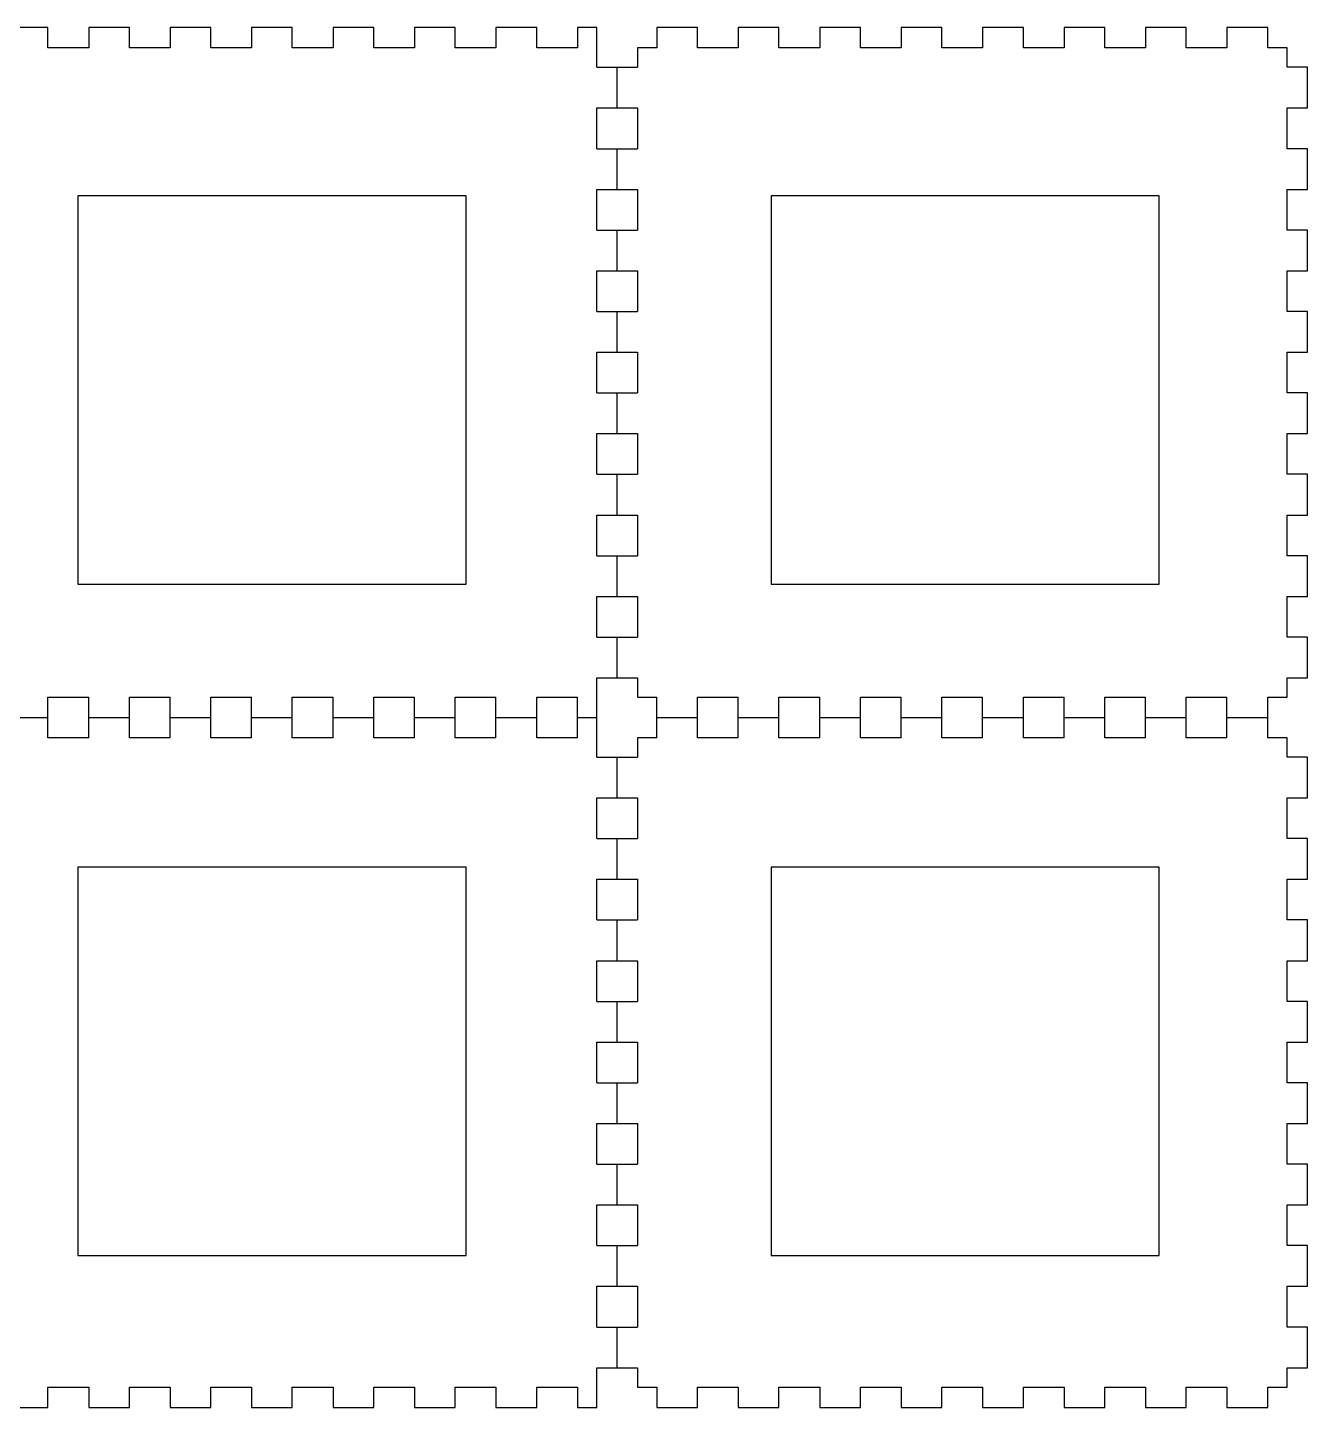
# Model space of a CAD drawing. Extents: x -152 to 152, y -102 to 102.
# Drawn here: x -36 to 152.4, y -101.6 to 101.6 of the extents above; entities that cross this region are included whole.
import ezdxf

# ---------------------------------------------------------------- set-up
doc = ezdxf.new("R2010")
doc.units = 0
for name, color, linetype in [('BOTTOM_OUTSIDECUTPATH', 7, 'CONTINUOUS'), ('LAYER_1', 7, 'CONTINUOUS'), ('LEFT_OUTSIDECUTPATH', 7, 'CONTINUOUS'), ('RIGHT_OUTSIDECUTPATH', 7, 'CONTINUOUS'), ('TOP_OUTSIDECUTPATH', 7, 'CONTINUOUS')]:
    doc.layers.add(name, color=color, linetype=linetype)

msp = doc.modelspace()

# ---------------------------------------------------------------- linework, layer by layer
at = {"layer": 'BOTTOM_OUTSIDECUTPATH'}
for points in [[(62.6364, 101.6), (62.6364, 101.6), (56.642, 101.6), (56.642, 101.6)], [(56.642, 101.6), (56.642, 101.6), (56.642, 98.6028), (56.642, 98.6028)], [(62.6364, 98.6028), (62.6364, 98.6028), (62.6364, 101.6), (62.6364, 101.6)], [(74.6252, 101.6), (74.6252, 101.6), (68.6308, 101.6), (68.6308, 101.6)], [(68.6308, 101.6), (68.6308, 101.6), (68.6308, 98.6028), (68.6308, 98.6028)], [(74.6252, 98.6028), (74.6252, 98.6028), (74.6252, 101.6), (74.6252, 101.6)], [(86.614, 101.6), (86.614, 101.6), (80.6196, 101.6), (80.6196, 101.6)], [(80.6196, 101.6), (80.6196, 101.6), (80.6196, 98.6028), (80.6196, 98.6028)], [(86.614, 98.6028), (86.614, 98.6028), (86.614, 101.6), (86.614, 101.6)], [(98.6028, 101.6), (98.6028, 101.6), (92.6084, 101.6), (92.6084, 101.6)], [(92.6084, 101.6), (92.6084, 101.6), (92.6084, 98.6028), (92.6084, 98.6028)], [(98.6028, 98.6028), (98.6028, 98.6028), (98.6028, 101.6), (98.6028, 101.6)], [(110.5916, 101.6), (110.5916, 101.6), (104.5972, 101.6), (104.5972, 101.6)], [(104.5972, 101.6), (104.5972, 101.6), (104.5972, 98.6028), (104.5972, 98.6028)], [(110.5916, 98.6028), (110.5916, 98.6028), (110.5916, 101.6), (110.5916, 101.6)], [(122.5804, 101.6), (122.5804, 101.6), (116.586, 101.6), (116.586, 101.6)], [(116.586, 101.6), (116.586, 101.6), (116.586, 98.6028), (116.586, 98.6028)], [(122.5804, 98.6028), (122.5804, 98.6028), (122.5804, 101.6), (122.5804, 101.6)], [(134.5692, 101.6), (134.5692, 101.6), (128.5748, 101.6), (128.5748, 101.6)], [(128.5748, 101.6), (128.5748, 101.6), (128.5748, 98.6028), (128.5748, 98.6028)], [(134.5692, 98.6028), (134.5692, 98.6028), (134.5692, 101.6), (134.5692, 101.6)], [(146.558, 101.6), (146.558, 101.6), (140.5636, 101.6), (140.5636, 101.6)], [(140.5636, 101.6), (140.5636, 101.6), (140.5636, 98.6028), (140.5636, 98.6028)], [(146.558, 98.6028), (146.558, 98.6028), (146.558, 101.6), (146.558, 101.6)], [(53.7972, 98.6028), (53.7972, 98.6028), (53.7972, 95.758), (53.7972, 95.758)], [(56.642, 98.6028), (56.642, 98.6028), (53.7972, 98.6028), (53.7972, 98.6028)], [(68.6308, 98.6028), (68.6308, 98.6028), (62.6364, 98.6028), (62.6364, 98.6028)], [(80.6196, 98.6028), (80.6196, 98.6028), (74.6252, 98.6028), (74.6252, 98.6028)], [(92.6084, 98.6028), (92.6084, 98.6028), (86.614, 98.6028), (86.614, 98.6028)], [(104.5972, 98.6028), (104.5972, 98.6028), (98.6028, 98.6028), (98.6028, 98.6028)], [(116.586, 98.6028), (116.586, 98.6028), (110.5916, 98.6028), (110.5916, 98.6028)], [(128.5748, 98.6028), (128.5748, 98.6028), (122.5804, 98.6028), (122.5804, 98.6028)], [(140.5636, 98.6028), (140.5636, 98.6028), (134.5692, 98.6028), (134.5692, 98.6028)], [(149.4028, 98.6028), (149.4028, 98.6028), (146.558, 98.6028), (146.558, 98.6028)], [(149.4028, 95.758), (149.4028, 95.758), (149.4028, 98.6028), (149.4028, 98.6028)], [(152.4, 95.758), (152.4, 95.758), (149.4028, 95.758), (149.4028, 95.758)], [(152.4, 89.7636), (152.4, 89.7636), (152.4, 95.758), (152.4, 95.758)], [(53.7972, 89.7636), (53.7972, 89.7636), (53.7972, 83.7692), (53.7972, 83.7692)], [(149.4028, 83.7692), (149.4028, 83.7692), (149.4028, 89.7636), (149.4028, 89.7636)], [(149.4028, 89.7636), (149.4028, 89.7636), (152.4, 89.7636), (152.4, 89.7636)], [(152.4, 83.7692), (152.4, 83.7692), (149.4028, 83.7692), (149.4028, 83.7692)], [(152.4, 77.7748), (152.4, 77.7748), (152.4, 83.7692), (152.4, 83.7692)], [(53.7972, 77.7748), (53.7972, 77.7748), (53.7972, 71.7804), (53.7972, 71.7804)], [(149.4028, 71.7804), (149.4028, 71.7804), (149.4028, 77.7748), (149.4028, 77.7748)], [(149.4028, 77.7748), (149.4028, 77.7748), (152.4, 77.7748), (152.4, 77.7748)], [(152.4, 71.7804), (152.4, 71.7804), (149.4028, 71.7804), (149.4028, 71.7804)], [(152.4, 65.786), (152.4, 65.786), (152.4, 71.7804), (152.4, 71.7804)], [(53.7972, 65.786), (53.7972, 65.786), (53.7972, 59.7916), (53.7972, 59.7916)], [(149.4028, 59.7916), (149.4028, 59.7916), (149.4028, 65.786), (149.4028, 65.786)], [(149.4028, 65.786), (149.4028, 65.786), (152.4, 65.786), (152.4, 65.786)], [(152.4, 59.7916), (152.4, 59.7916), (149.4028, 59.7916), (149.4028, 59.7916)], [(152.4, 53.7972), (152.4, 53.7972), (152.4, 59.7916), (152.4, 59.7916)], [(53.7972, 53.7972), (53.7972, 53.7972), (53.7972, 47.8028), (53.7972, 47.8028)], [(149.4028, 47.8028), (149.4028, 47.8028), (149.4028, 53.7972), (149.4028, 53.7972)], [(149.4028, 53.7972), (149.4028, 53.7972), (152.4, 53.7972), (152.4, 53.7972)], [(152.4, 47.8028), (152.4, 47.8028), (149.4028, 47.8028), (149.4028, 47.8028)], [(152.4, 41.8084), (152.4, 41.8084), (152.4, 47.8028), (152.4, 47.8028)], [(53.7972, 41.8084), (53.7972, 41.8084), (53.7972, 35.814), (53.7972, 35.814)], [(149.4028, 35.814), (149.4028, 35.814), (149.4028, 41.8084), (149.4028, 41.8084)], [(149.4028, 41.8084), (149.4028, 41.8084), (152.4, 41.8084), (152.4, 41.8084)], [(152.4, 35.814), (152.4, 35.814), (149.4028, 35.814), (149.4028, 35.814)], [(152.4, 29.8196), (152.4, 29.8196), (152.4, 35.814), (152.4, 35.814)], [(53.7972, 29.8196), (53.7972, 29.8196), (53.7972, 23.8252), (53.7972, 23.8252)], [(149.4028, 23.8252), (149.4028, 23.8252), (149.4028, 29.8196), (149.4028, 29.8196)], [(149.4028, 29.8196), (149.4028, 29.8196), (152.4, 29.8196), (152.4, 29.8196)], [(152.4, 23.8252), (152.4, 23.8252), (149.4028, 23.8252), (149.4028, 23.8252)], [(152.4, 17.8308), (152.4, 17.8308), (152.4, 23.8252), (152.4, 23.8252)], [(53.7972, 17.8308), (53.7972, 17.8308), (53.7972, 11.8364), (53.7972, 11.8364)], [(149.4028, 11.8364), (149.4028, 11.8364), (149.4028, 17.8308), (149.4028, 17.8308)], [(149.4028, 17.8308), (149.4028, 17.8308), (152.4, 17.8308), (152.4, 17.8308)], [(152.4, 11.8364), (152.4, 11.8364), (149.4028, 11.8364), (149.4028, 11.8364)], [(152.4, 5.842), (152.4, 5.842), (152.4, 11.8364), (152.4, 11.8364)], [(53.7972, 5.842), (53.7972, 5.842), (53.7972, 2.9972), (53.7972, 2.9972)], [(149.4028, 2.9972), (149.4028, 2.9972), (149.4028, 5.842), (149.4028, 5.842)], [(149.4028, 5.842), (149.4028, 5.842), (152.4, 5.842), (152.4, 5.842)], [(53.7972, 2.9972), (53.7972, 2.9972), (56.642, 2.9972), (56.642, 2.9972)], [(62.6364, 2.9972), (62.6364, 2.9972), (68.6308, 2.9972), (68.6308, 2.9972)], [(74.6252, 2.9972), (74.6252, 2.9972), (80.6196, 2.9972), (80.6196, 2.9972)], [(86.614, 2.9972), (86.614, 2.9972), (92.6084, 2.9972), (92.6084, 2.9972)], [(98.6028, 2.9972), (98.6028, 2.9972), (104.5972, 2.9972), (104.5972, 2.9972)], [(110.5916, 2.9972), (110.5916, 2.9972), (116.586, 2.9972), (116.586, 2.9972)], [(122.5804, 2.9972), (122.5804, 2.9972), (128.5748, 2.9972), (128.5748, 2.9972)], [(134.5692, 2.9972), (134.5692, 2.9972), (140.5636, 2.9972), (140.5636, 2.9972)], [(146.558, 2.9972), (146.558, 2.9972), (149.4028, 2.9972), (149.4028, 2.9972)]]:
    msp.add_open_spline(points, degree=3, dxfattribs=at)
at = {"layer": 'LAYER_1', "color": 250}
for points in [[(-28.571, 19.6591), (28.579, 19.6591), (28.579, 76.8091), (-28.571, 76.8091), (-28.571, 19.6591)], [(73.4524, 19.6591), (130.6024, 19.6591), (130.6024, 76.8091), (73.4524, 76.8091), (73.4524, 19.6591)], [(-28.571, -79.2101), (28.579, -79.2101), (28.579, -22.0601), (-28.571, -22.0601), (-28.571, -79.2101)], [(73.4524, -79.2101), (130.6024, -79.2101), (130.6024, -22.0601), (73.4524, -22.0601), (73.4524, -79.2101)]]:
    msp.add_lwpolyline(points, close=True, dxfattribs=at)
at = {"layer": 'LEFT_OUTSIDECUTPATH'}
for points in [[(47.8028, -5.842), (47.8028, -5.842), (47.8028, 5.842), (47.8028, 5.842)], [(-32.9692, -2.9972), (-32.9692, -2.9972), (-32.9692, 2.9972), (-32.9692, 2.9972)], [(-26.9748, -2.9972), (-26.9748, -2.9972), (-26.9748, 2.9972), (-26.9748, 2.9972)], [(-20.9804, -2.9972), (-20.9804, -2.9972), (-20.9804, 2.9972), (-20.9804, 2.9972)], [(-14.986, -2.9972), (-14.986, -2.9972), (-14.986, 2.9972), (-14.986, 2.9972)], [(-8.9916, -2.9972), (-8.9916, -2.9972), (-8.9916, 2.9972), (-8.9916, 2.9972)], [(-2.9972, -2.9972), (-2.9972, -2.9972), (-2.9972, 2.9972), (-2.9972, 2.9972)], [(2.9972, -2.9972), (2.9972, -2.9972), (2.9972, 2.9972), (2.9972, 2.9972)], [(8.9916, -2.9972), (8.9916, -2.9972), (8.9916, 2.9972), (8.9916, 2.9972)], [(14.986, -2.9972), (14.986, -2.9972), (14.986, 2.9972), (14.986, 2.9972)], [(20.9804, -2.9972), (20.9804, -2.9972), (20.9804, 2.9972), (20.9804, 2.9972)], [(26.9748, -2.9972), (26.9748, -2.9972), (26.9748, 2.9972), (26.9748, 2.9972)], [(32.9692, -2.9972), (32.9692, -2.9972), (32.9692, 2.9972), (32.9692, 2.9972)], [(38.9636, -2.9972), (38.9636, -2.9972), (38.9636, 2.9972), (38.9636, 2.9972)], [(44.958, -2.9972), (44.958, -2.9972), (44.958, 2.9972), (44.958, 2.9972)], [(-38.9636, 0), (-38.9636, 0), (-32.9692, 0), (-32.9692, 0)], [(-26.9748, 0), (-26.9748, 0), (-20.9804, 0), (-20.9804, 0)], [(-14.986, 0), (-14.986, 0), (-8.9916, 0), (-8.9916, 0)], [(-2.9972, 0), (-2.9972, 0), (2.9972, 0), (2.9972, 0)], [(8.9916, 0), (8.9916, 0), (14.986, 0), (14.986, 0)], [(20.9804, 0), (20.9804, 0), (26.9748, 0), (26.9748, 0)], [(32.9692, 0), (32.9692, 0), (38.9636, 0), (38.9636, 0)], [(44.958, 0), (44.958, 0), (47.8028, 0), (47.8028, 0)], [(-26.9748, -2.9972), (-26.9748, -2.9972), (-32.9692, -2.9972), (-32.9692, -2.9972)], [(-14.986, -2.9972), (-14.986, -2.9972), (-20.9804, -2.9972), (-20.9804, -2.9972)], [(-2.9972, -2.9972), (-2.9972, -2.9972), (-8.9916, -2.9972), (-8.9916, -2.9972)], [(8.9916, -2.9972), (8.9916, -2.9972), (2.9972, -2.9972), (2.9972, -2.9972)], [(20.9804, -2.9972), (20.9804, -2.9972), (14.986, -2.9972), (14.986, -2.9972)], [(32.9692, -2.9972), (32.9692, -2.9972), (26.9748, -2.9972), (26.9748, -2.9972)], [(44.958, -2.9972), (44.958, -2.9972), (38.9636, -2.9972), (38.9636, -2.9972)], [(47.8028, -5.842), (47.8028, -5.842), (53.7972, -5.842), (53.7972, -5.842)], [(50.8, -11.8364), (50.8, -11.8364), (50.8, -5.842), (50.8, -5.842)], [(47.8028, -17.8308), (47.8028, -17.8308), (47.8028, -11.8364), (47.8028, -11.8364)], [(47.8028, -11.8364), (47.8028, -11.8364), (53.7972, -11.8364), (53.7972, -11.8364)], [(47.8028, -17.8308), (47.8028, -17.8308), (53.7972, -17.8308), (53.7972, -17.8308)], [(50.8, -23.8252), (50.8, -23.8252), (50.8, -17.8308), (50.8, -17.8308)], [(47.8028, -29.8196), (47.8028, -29.8196), (47.8028, -23.8252), (47.8028, -23.8252)], [(47.8028, -23.8252), (47.8028, -23.8252), (53.7972, -23.8252), (53.7972, -23.8252)], [(47.8028, -29.8196), (47.8028, -29.8196), (53.7972, -29.8196), (53.7972, -29.8196)], [(50.8, -35.814), (50.8, -35.814), (50.8, -29.8196), (50.8, -29.8196)], [(47.8028, -41.8084), (47.8028, -41.8084), (47.8028, -35.814), (47.8028, -35.814)], [(47.8028, -35.814), (47.8028, -35.814), (53.7972, -35.814), (53.7972, -35.814)], [(47.8028, -41.8084), (47.8028, -41.8084), (53.7972, -41.8084), (53.7972, -41.8084)], [(50.8, -47.8028), (50.8, -47.8028), (50.8, -41.8084), (50.8, -41.8084)], [(47.8028, -53.7972), (47.8028, -53.7972), (47.8028, -47.8028), (47.8028, -47.8028)], [(47.8028, -47.8028), (47.8028, -47.8028), (53.7972, -47.8028), (53.7972, -47.8028)], [(47.8028, -53.7972), (47.8028, -53.7972), (53.7972, -53.7972), (53.7972, -53.7972)], [(50.8, -59.7916), (50.8, -59.7916), (50.8, -53.7972), (50.8, -53.7972)], [(47.8028, -65.786), (47.8028, -65.786), (47.8028, -59.7916), (47.8028, -59.7916)], [(47.8028, -59.7916), (47.8028, -59.7916), (53.7972, -59.7916), (53.7972, -59.7916)], [(47.8028, -65.786), (47.8028, -65.786), (53.7972, -65.786), (53.7972, -65.786)], [(50.8, -71.7804), (50.8, -71.7804), (50.8, -65.786), (50.8, -65.786)], [(47.8028, -77.7748), (47.8028, -77.7748), (47.8028, -71.7804), (47.8028, -71.7804)], [(47.8028, -71.7804), (47.8028, -71.7804), (53.7972, -71.7804), (53.7972, -71.7804)], [(47.8028, -77.7748), (47.8028, -77.7748), (53.7972, -77.7748), (53.7972, -77.7748)], [(50.8, -83.7692), (50.8, -83.7692), (50.8, -77.7748), (50.8, -77.7748)], [(47.8028, -89.7636), (47.8028, -89.7636), (47.8028, -83.7692), (47.8028, -83.7692)], [(47.8028, -83.7692), (47.8028, -83.7692), (53.7972, -83.7692), (53.7972, -83.7692)], [(47.8028, -89.7636), (47.8028, -89.7636), (53.7972, -89.7636), (53.7972, -89.7636)], [(50.8, -95.758), (50.8, -95.758), (50.8, -89.7636), (50.8, -89.7636)], [(47.8028, -101.6), (47.8028, -101.6), (47.8028, -95.758), (47.8028, -95.758)], [(47.8028, -95.758), (47.8028, -95.758), (53.7972, -95.758), (53.7972, -95.758)], [(-32.9692, -101.6), (-32.9692, -101.6), (-32.9692, -98.6028), (-32.9692, -98.6028)], [(-32.9692, -98.6028), (-32.9692, -98.6028), (-26.9748, -98.6028), (-26.9748, -98.6028)], [(-26.9748, -98.6028), (-26.9748, -98.6028), (-26.9748, -101.6), (-26.9748, -101.6)], [(-20.9804, -101.6), (-20.9804, -101.6), (-20.9804, -98.6028), (-20.9804, -98.6028)], [(-20.9804, -98.6028), (-20.9804, -98.6028), (-14.986, -98.6028), (-14.986, -98.6028)], [(-14.986, -98.6028), (-14.986, -98.6028), (-14.986, -101.6), (-14.986, -101.6)], [(-8.9916, -101.6), (-8.9916, -101.6), (-8.9916, -98.6028), (-8.9916, -98.6028)], [(-8.9916, -98.6028), (-8.9916, -98.6028), (-2.9972, -98.6028), (-2.9972, -98.6028)], [(-2.9972, -98.6028), (-2.9972, -98.6028), (-2.9972, -101.6), (-2.9972, -101.6)], [(2.9972, -101.6), (2.9972, -101.6), (2.9972, -98.6028), (2.9972, -98.6028)], [(2.9972, -98.6028), (2.9972, -98.6028), (8.9916, -98.6028), (8.9916, -98.6028)], [(8.9916, -98.6028), (8.9916, -98.6028), (8.9916, -101.6), (8.9916, -101.6)], [(14.986, -101.6), (14.986, -101.6), (14.986, -98.6028), (14.986, -98.6028)], [(14.986, -98.6028), (14.986, -98.6028), (20.9804, -98.6028), (20.9804, -98.6028)], [(20.9804, -98.6028), (20.9804, -98.6028), (20.9804, -101.6), (20.9804, -101.6)], [(26.9748, -101.6), (26.9748, -101.6), (26.9748, -98.6028), (26.9748, -98.6028)], [(26.9748, -98.6028), (26.9748, -98.6028), (32.9692, -98.6028), (32.9692, -98.6028)], [(32.9692, -98.6028), (32.9692, -98.6028), (32.9692, -101.6), (32.9692, -101.6)], [(38.9636, -101.6), (38.9636, -101.6), (38.9636, -98.6028), (38.9636, -98.6028)], [(38.9636, -98.6028), (38.9636, -98.6028), (44.958, -98.6028), (44.958, -98.6028)], [(44.958, -98.6028), (44.958, -98.6028), (44.958, -101.6), (44.958, -101.6)], [(-38.9636, -101.6), (-38.9636, -101.6), (-32.9692, -101.6), (-32.9692, -101.6)], [(-26.9748, -101.6), (-26.9748, -101.6), (-20.9804, -101.6), (-20.9804, -101.6)], [(-14.986, -101.6), (-14.986, -101.6), (-8.9916, -101.6), (-8.9916, -101.6)], [(-2.9972, -101.6), (-2.9972, -101.6), (2.9972, -101.6), (2.9972, -101.6)], [(8.9916, -101.6), (8.9916, -101.6), (14.986, -101.6), (14.986, -101.6)], [(20.9804, -101.6), (20.9804, -101.6), (26.9748, -101.6), (26.9748, -101.6)], [(32.9692, -101.6), (32.9692, -101.6), (38.9636, -101.6), (38.9636, -101.6)], [(44.958, -101.6), (44.958, -101.6), (47.8028, -101.6), (47.8028, -101.6)]]:
    msp.add_open_spline(points, degree=3, dxfattribs=at)
at = {"layer": 'RIGHT_OUTSIDECUTPATH'}
for points in [[(-32.9692, 101.6), (-32.9692, 101.6), (-38.9636, 101.6), (-38.9636, 101.6)], [(-32.9692, 98.6028), (-32.9692, 98.6028), (-32.9692, 101.6), (-32.9692, 101.6)], [(-20.9804, 101.6), (-20.9804, 101.6), (-26.9748, 101.6), (-26.9748, 101.6)], [(-26.9748, 101.6), (-26.9748, 101.6), (-26.9748, 98.6028), (-26.9748, 98.6028)], [(-20.9804, 98.6028), (-20.9804, 98.6028), (-20.9804, 101.6), (-20.9804, 101.6)], [(-8.9916, 101.6), (-8.9916, 101.6), (-14.986, 101.6), (-14.986, 101.6)], [(-14.986, 101.6), (-14.986, 101.6), (-14.986, 98.6028), (-14.986, 98.6028)], [(-8.9916, 98.6028), (-8.9916, 98.6028), (-8.9916, 101.6), (-8.9916, 101.6)], [(2.9972, 101.6), (2.9972, 101.6), (-2.9972, 101.6), (-2.9972, 101.6)], [(-2.9972, 101.6), (-2.9972, 101.6), (-2.9972, 98.6028), (-2.9972, 98.6028)], [(2.9972, 98.6028), (2.9972, 98.6028), (2.9972, 101.6), (2.9972, 101.6)], [(14.986, 101.6), (14.986, 101.6), (8.9916, 101.6), (8.9916, 101.6)], [(8.9916, 101.6), (8.9916, 101.6), (8.9916, 98.6028), (8.9916, 98.6028)], [(14.986, 98.6028), (14.986, 98.6028), (14.986, 101.6), (14.986, 101.6)], [(26.9748, 101.6), (26.9748, 101.6), (20.9804, 101.6), (20.9804, 101.6)], [(20.9804, 101.6), (20.9804, 101.6), (20.9804, 98.6028), (20.9804, 98.6028)], [(26.9748, 98.6028), (26.9748, 98.6028), (26.9748, 101.6), (26.9748, 101.6)], [(38.9636, 101.6), (38.9636, 101.6), (32.9692, 101.6), (32.9692, 101.6)], [(32.9692, 101.6), (32.9692, 101.6), (32.9692, 98.6028), (32.9692, 98.6028)], [(38.9636, 98.6028), (38.9636, 98.6028), (38.9636, 101.6), (38.9636, 101.6)], [(47.8028, 101.6), (47.8028, 101.6), (44.958, 101.6), (44.958, 101.6)], [(44.958, 101.6), (44.958, 101.6), (44.958, 98.6028), (44.958, 98.6028)], [(47.8028, 95.758), (47.8028, 95.758), (47.8028, 101.6), (47.8028, 101.6)], [(-26.9748, 98.6028), (-26.9748, 98.6028), (-32.9692, 98.6028), (-32.9692, 98.6028)], [(-14.986, 98.6028), (-14.986, 98.6028), (-20.9804, 98.6028), (-20.9804, 98.6028)], [(-2.9972, 98.6028), (-2.9972, 98.6028), (-8.9916, 98.6028), (-8.9916, 98.6028)], [(8.9916, 98.6028), (8.9916, 98.6028), (2.9972, 98.6028), (2.9972, 98.6028)], [(20.9804, 98.6028), (20.9804, 98.6028), (14.986, 98.6028), (14.986, 98.6028)], [(32.9692, 98.6028), (32.9692, 98.6028), (26.9748, 98.6028), (26.9748, 98.6028)], [(44.958, 98.6028), (44.958, 98.6028), (38.9636, 98.6028), (38.9636, 98.6028)], [(47.8028, 95.758), (47.8028, 95.758), (53.7972, 95.758), (53.7972, 95.758)], [(50.8, 89.7636), (50.8, 89.7636), (50.8, 95.758), (50.8, 95.758)], [(47.8028, 83.7692), (47.8028, 83.7692), (47.8028, 89.7636), (47.8028, 89.7636)], [(47.8028, 89.7636), (47.8028, 89.7636), (53.7972, 89.7636), (53.7972, 89.7636)], [(47.8028, 83.7692), (47.8028, 83.7692), (53.7972, 83.7692), (53.7972, 83.7692)], [(50.8, 77.7748), (50.8, 77.7748), (50.8, 83.7692), (50.8, 83.7692)], [(47.8028, 71.7804), (47.8028, 71.7804), (47.8028, 77.7748), (47.8028, 77.7748)], [(47.8028, 77.7748), (47.8028, 77.7748), (53.7972, 77.7748), (53.7972, 77.7748)], [(47.8028, 71.7804), (47.8028, 71.7804), (53.7972, 71.7804), (53.7972, 71.7804)], [(50.8, 65.786), (50.8, 65.786), (50.8, 71.7804), (50.8, 71.7804)], [(47.8028, 59.7916), (47.8028, 59.7916), (47.8028, 65.786), (47.8028, 65.786)], [(47.8028, 65.786), (47.8028, 65.786), (53.7972, 65.786), (53.7972, 65.786)], [(47.8028, 59.7916), (47.8028, 59.7916), (53.7972, 59.7916), (53.7972, 59.7916)], [(50.8, 53.7972), (50.8, 53.7972), (50.8, 59.7916), (50.8, 59.7916)], [(47.8028, 47.8028), (47.8028, 47.8028), (47.8028, 53.7972), (47.8028, 53.7972)], [(47.8028, 53.7972), (47.8028, 53.7972), (53.7972, 53.7972), (53.7972, 53.7972)], [(47.8028, 47.8028), (47.8028, 47.8028), (53.7972, 47.8028), (53.7972, 47.8028)], [(50.8, 41.8084), (50.8, 41.8084), (50.8, 47.8028), (50.8, 47.8028)], [(47.8028, 35.814), (47.8028, 35.814), (47.8028, 41.8084), (47.8028, 41.8084)], [(47.8028, 41.8084), (47.8028, 41.8084), (53.7972, 41.8084), (53.7972, 41.8084)], [(47.8028, 35.814), (47.8028, 35.814), (53.7972, 35.814), (53.7972, 35.814)], [(50.8, 29.8196), (50.8, 29.8196), (50.8, 35.814), (50.8, 35.814)], [(47.8028, 23.8252), (47.8028, 23.8252), (47.8028, 29.8196), (47.8028, 29.8196)], [(47.8028, 29.8196), (47.8028, 29.8196), (53.7972, 29.8196), (53.7972, 29.8196)], [(47.8028, 23.8252), (47.8028, 23.8252), (53.7972, 23.8252), (53.7972, 23.8252)], [(50.8, 17.8308), (50.8, 17.8308), (50.8, 23.8252), (50.8, 23.8252)], [(47.8028, 11.8364), (47.8028, 11.8364), (47.8028, 17.8308), (47.8028, 17.8308)], [(47.8028, 17.8308), (47.8028, 17.8308), (53.7972, 17.8308), (53.7972, 17.8308)], [(47.8028, 11.8364), (47.8028, 11.8364), (53.7972, 11.8364), (53.7972, 11.8364)], [(50.8, 5.842), (50.8, 5.842), (50.8, 11.8364), (50.8, 11.8364)], [(47.8028, 5.842), (47.8028, 5.842), (53.7972, 5.842), (53.7972, 5.842)], [(-32.9692, 2.9972), (-32.9692, 2.9972), (-26.9748, 2.9972), (-26.9748, 2.9972)], [(-20.9804, 2.9972), (-20.9804, 2.9972), (-14.986, 2.9972), (-14.986, 2.9972)], [(-8.9916, 2.9972), (-8.9916, 2.9972), (-2.9972, 2.9972), (-2.9972, 2.9972)], [(2.9972, 2.9972), (2.9972, 2.9972), (8.9916, 2.9972), (8.9916, 2.9972)], [(14.986, 2.9972), (14.986, 2.9972), (20.9804, 2.9972), (20.9804, 2.9972)], [(26.9748, 2.9972), (26.9748, 2.9972), (32.9692, 2.9972), (32.9692, 2.9972)], [(38.9636, 2.9972), (38.9636, 2.9972), (44.958, 2.9972), (44.958, 2.9972)]]:
    msp.add_open_spline(points, degree=3, dxfattribs=at)
at = {"layer": 'TOP_OUTSIDECUTPATH'}
for points in [[(56.642, -2.9972), (56.642, -2.9972), (56.642, 2.9972), (56.642, 2.9972)], [(62.6364, -2.9972), (62.6364, -2.9972), (62.6364, 2.9972), (62.6364, 2.9972)], [(68.6308, -2.9972), (68.6308, -2.9972), (68.6308, 2.9972), (68.6308, 2.9972)], [(74.6252, -2.9972), (74.6252, -2.9972), (74.6252, 2.9972), (74.6252, 2.9972)], [(80.6196, -2.9972), (80.6196, -2.9972), (80.6196, 2.9972), (80.6196, 2.9972)], [(86.614, -2.9972), (86.614, -2.9972), (86.614, 2.9972), (86.614, 2.9972)], [(92.6084, -2.9972), (92.6084, -2.9972), (92.6084, 2.9972), (92.6084, 2.9972)], [(98.6028, -2.9972), (98.6028, -2.9972), (98.6028, 2.9972), (98.6028, 2.9972)], [(104.5972, -2.9972), (104.5972, -2.9972), (104.5972, 2.9972), (104.5972, 2.9972)], [(110.5916, -2.9972), (110.5916, -2.9972), (110.5916, 2.9972), (110.5916, 2.9972)], [(116.586, -2.9972), (116.586, -2.9972), (116.586, 2.9972), (116.586, 2.9972)], [(122.5804, -2.9972), (122.5804, -2.9972), (122.5804, 2.9972), (122.5804, 2.9972)], [(128.5748, -2.9972), (128.5748, -2.9972), (128.5748, 2.9972), (128.5748, 2.9972)], [(134.5692, -2.9972), (134.5692, -2.9972), (134.5692, 2.9972), (134.5692, 2.9972)], [(140.5636, -2.9972), (140.5636, -2.9972), (140.5636, 2.9972), (140.5636, 2.9972)], [(146.558, -2.9972), (146.558, -2.9972), (146.558, 2.9972), (146.558, 2.9972)], [(56.642, 0), (56.642, 0), (62.6364, 0), (62.6364, 0)], [(68.6308, 0), (68.6308, 0), (74.6252, 0), (74.6252, 0)], [(80.6196, 0), (80.6196, 0), (86.614, 0), (86.614, 0)], [(92.6084, 0), (92.6084, 0), (98.6028, 0), (98.6028, 0)], [(104.5972, 0), (104.5972, 0), (110.5916, 0), (110.5916, 0)], [(116.586, 0), (116.586, 0), (122.5804, 0), (122.5804, 0)], [(128.5748, 0), (128.5748, 0), (134.5692, 0), (134.5692, 0)], [(140.5636, 0), (140.5636, 0), (146.558, 0), (146.558, 0)], [(53.7972, -2.9972), (53.7972, -2.9972), (53.7972, -5.842), (53.7972, -5.842)], [(56.642, -2.9972), (56.642, -2.9972), (53.7972, -2.9972), (53.7972, -2.9972)], [(68.6308, -2.9972), (68.6308, -2.9972), (62.6364, -2.9972), (62.6364, -2.9972)], [(80.6196, -2.9972), (80.6196, -2.9972), (74.6252, -2.9972), (74.6252, -2.9972)], [(92.6084, -2.9972), (92.6084, -2.9972), (86.614, -2.9972), (86.614, -2.9972)], [(104.5972, -2.9972), (104.5972, -2.9972), (98.6028, -2.9972), (98.6028, -2.9972)], [(116.586, -2.9972), (116.586, -2.9972), (110.5916, -2.9972), (110.5916, -2.9972)], [(128.5748, -2.9972), (128.5748, -2.9972), (122.5804, -2.9972), (122.5804, -2.9972)], [(140.5636, -2.9972), (140.5636, -2.9972), (134.5692, -2.9972), (134.5692, -2.9972)], [(149.4028, -2.9972), (149.4028, -2.9972), (146.558, -2.9972), (146.558, -2.9972)], [(149.4028, -5.842), (149.4028, -5.842), (149.4028, -2.9972), (149.4028, -2.9972)], [(152.4, -5.842), (152.4, -5.842), (149.4028, -5.842), (149.4028, -5.842)], [(152.4, -11.8364), (152.4, -11.8364), (152.4, -5.842), (152.4, -5.842)], [(53.7972, -11.8364), (53.7972, -11.8364), (53.7972, -17.8308), (53.7972, -17.8308)], [(149.4028, -17.8308), (149.4028, -17.8308), (149.4028, -11.8364), (149.4028, -11.8364)], [(149.4028, -11.8364), (149.4028, -11.8364), (152.4, -11.8364), (152.4, -11.8364)], [(152.4, -17.8308), (152.4, -17.8308), (149.4028, -17.8308), (149.4028, -17.8308)], [(152.4, -23.8252), (152.4, -23.8252), (152.4, -17.8308), (152.4, -17.8308)], [(53.7972, -23.8252), (53.7972, -23.8252), (53.7972, -29.8196), (53.7972, -29.8196)], [(149.4028, -29.8196), (149.4028, -29.8196), (149.4028, -23.8252), (149.4028, -23.8252)], [(149.4028, -23.8252), (149.4028, -23.8252), (152.4, -23.8252), (152.4, -23.8252)], [(152.4, -29.8196), (152.4, -29.8196), (149.4028, -29.8196), (149.4028, -29.8196)], [(152.4, -35.814), (152.4, -35.814), (152.4, -29.8196), (152.4, -29.8196)], [(53.7972, -35.814), (53.7972, -35.814), (53.7972, -41.8084), (53.7972, -41.8084)], [(149.4028, -41.8084), (149.4028, -41.8084), (149.4028, -35.814), (149.4028, -35.814)], [(149.4028, -35.814), (149.4028, -35.814), (152.4, -35.814), (152.4, -35.814)], [(152.4, -41.8084), (152.4, -41.8084), (149.4028, -41.8084), (149.4028, -41.8084)], [(152.4, -47.8028), (152.4, -47.8028), (152.4, -41.8084), (152.4, -41.8084)], [(53.7972, -47.8028), (53.7972, -47.8028), (53.7972, -53.7972), (53.7972, -53.7972)], [(149.4028, -53.7972), (149.4028, -53.7972), (149.4028, -47.8028), (149.4028, -47.8028)], [(149.4028, -47.8028), (149.4028, -47.8028), (152.4, -47.8028), (152.4, -47.8028)], [(152.4, -53.7972), (152.4, -53.7972), (149.4028, -53.7972), (149.4028, -53.7972)], [(152.4, -59.7916), (152.4, -59.7916), (152.4, -53.7972), (152.4, -53.7972)], [(53.7972, -59.7916), (53.7972, -59.7916), (53.7972, -65.786), (53.7972, -65.786)], [(149.4028, -65.786), (149.4028, -65.786), (149.4028, -59.7916), (149.4028, -59.7916)], [(149.4028, -59.7916), (149.4028, -59.7916), (152.4, -59.7916), (152.4, -59.7916)], [(152.4, -65.786), (152.4, -65.786), (149.4028, -65.786), (149.4028, -65.786)], [(152.4, -71.7804), (152.4, -71.7804), (152.4, -65.786), (152.4, -65.786)], [(53.7972, -71.7804), (53.7972, -71.7804), (53.7972, -77.7748), (53.7972, -77.7748)], [(149.4028, -77.7748), (149.4028, -77.7748), (149.4028, -71.7804), (149.4028, -71.7804)], [(149.4028, -71.7804), (149.4028, -71.7804), (152.4, -71.7804), (152.4, -71.7804)], [(152.4, -77.7748), (152.4, -77.7748), (149.4028, -77.7748), (149.4028, -77.7748)], [(152.4, -83.7692), (152.4, -83.7692), (152.4, -77.7748), (152.4, -77.7748)], [(53.7972, -83.7692), (53.7972, -83.7692), (53.7972, -89.7636), (53.7972, -89.7636)], [(149.4028, -89.7636), (149.4028, -89.7636), (149.4028, -83.7692), (149.4028, -83.7692)], [(149.4028, -83.7692), (149.4028, -83.7692), (152.4, -83.7692), (152.4, -83.7692)], [(152.4, -89.7636), (152.4, -89.7636), (149.4028, -89.7636), (149.4028, -89.7636)], [(152.4, -95.758), (152.4, -95.758), (152.4, -89.7636), (152.4, -89.7636)], [(53.7972, -95.758), (53.7972, -95.758), (53.7972, -98.6028), (53.7972, -98.6028)], [(149.4028, -98.6028), (149.4028, -98.6028), (149.4028, -95.758), (149.4028, -95.758)], [(149.4028, -95.758), (149.4028, -95.758), (152.4, -95.758), (152.4, -95.758)], [(53.7972, -98.6028), (53.7972, -98.6028), (56.642, -98.6028), (56.642, -98.6028)], [(56.642, -98.6028), (56.642, -98.6028), (56.642, -101.6), (56.642, -101.6)], [(62.6364, -101.6), (62.6364, -101.6), (62.6364, -98.6028), (62.6364, -98.6028)], [(62.6364, -98.6028), (62.6364, -98.6028), (68.6308, -98.6028), (68.6308, -98.6028)], [(68.6308, -98.6028), (68.6308, -98.6028), (68.6308, -101.6), (68.6308, -101.6)], [(74.6252, -101.6), (74.6252, -101.6), (74.6252, -98.6028), (74.6252, -98.6028)], [(74.6252, -98.6028), (74.6252, -98.6028), (80.6196, -98.6028), (80.6196, -98.6028)], [(80.6196, -98.6028), (80.6196, -98.6028), (80.6196, -101.6), (80.6196, -101.6)], [(86.614, -101.6), (86.614, -101.6), (86.614, -98.6028), (86.614, -98.6028)], [(86.614, -98.6028), (86.614, -98.6028), (92.6084, -98.6028), (92.6084, -98.6028)], [(92.6084, -98.6028), (92.6084, -98.6028), (92.6084, -101.6), (92.6084, -101.6)], [(98.6028, -101.6), (98.6028, -101.6), (98.6028, -98.6028), (98.6028, -98.6028)], [(98.6028, -98.6028), (98.6028, -98.6028), (104.5972, -98.6028), (104.5972, -98.6028)], [(104.5972, -98.6028), (104.5972, -98.6028), (104.5972, -101.6), (104.5972, -101.6)], [(110.5916, -101.6), (110.5916, -101.6), (110.5916, -98.6028), (110.5916, -98.6028)], [(110.5916, -98.6028), (110.5916, -98.6028), (116.586, -98.6028), (116.586, -98.6028)], [(116.586, -98.6028), (116.586, -98.6028), (116.586, -101.6), (116.586, -101.6)], [(122.5804, -101.6), (122.5804, -101.6), (122.5804, -98.6028), (122.5804, -98.6028)], [(122.5804, -98.6028), (122.5804, -98.6028), (128.5748, -98.6028), (128.5748, -98.6028)], [(128.5748, -98.6028), (128.5748, -98.6028), (128.5748, -101.6), (128.5748, -101.6)], [(134.5692, -101.6), (134.5692, -101.6), (134.5692, -98.6028), (134.5692, -98.6028)], [(134.5692, -98.6028), (134.5692, -98.6028), (140.5636, -98.6028), (140.5636, -98.6028)], [(140.5636, -98.6028), (140.5636, -98.6028), (140.5636, -101.6), (140.5636, -101.6)], [(146.558, -101.6), (146.558, -101.6), (146.558, -98.6028), (146.558, -98.6028)], [(146.558, -98.6028), (146.558, -98.6028), (149.4028, -98.6028), (149.4028, -98.6028)], [(56.642, -101.6), (56.642, -101.6), (62.6364, -101.6), (62.6364, -101.6)], [(68.6308, -101.6), (68.6308, -101.6), (74.6252, -101.6), (74.6252, -101.6)], [(80.6196, -101.6), (80.6196, -101.6), (86.614, -101.6), (86.614, -101.6)], [(92.6084, -101.6), (92.6084, -101.6), (98.6028, -101.6), (98.6028, -101.6)], [(104.5972, -101.6), (104.5972, -101.6), (110.5916, -101.6), (110.5916, -101.6)], [(116.586, -101.6), (116.586, -101.6), (122.5804, -101.6), (122.5804, -101.6)], [(128.5748, -101.6), (128.5748, -101.6), (134.5692, -101.6), (134.5692, -101.6)], [(140.5636, -101.6), (140.5636, -101.6), (146.558, -101.6), (146.558, -101.6)]]:
    msp.add_open_spline(points, degree=3, dxfattribs=at)

doc.saveas('drawing.dxf')
